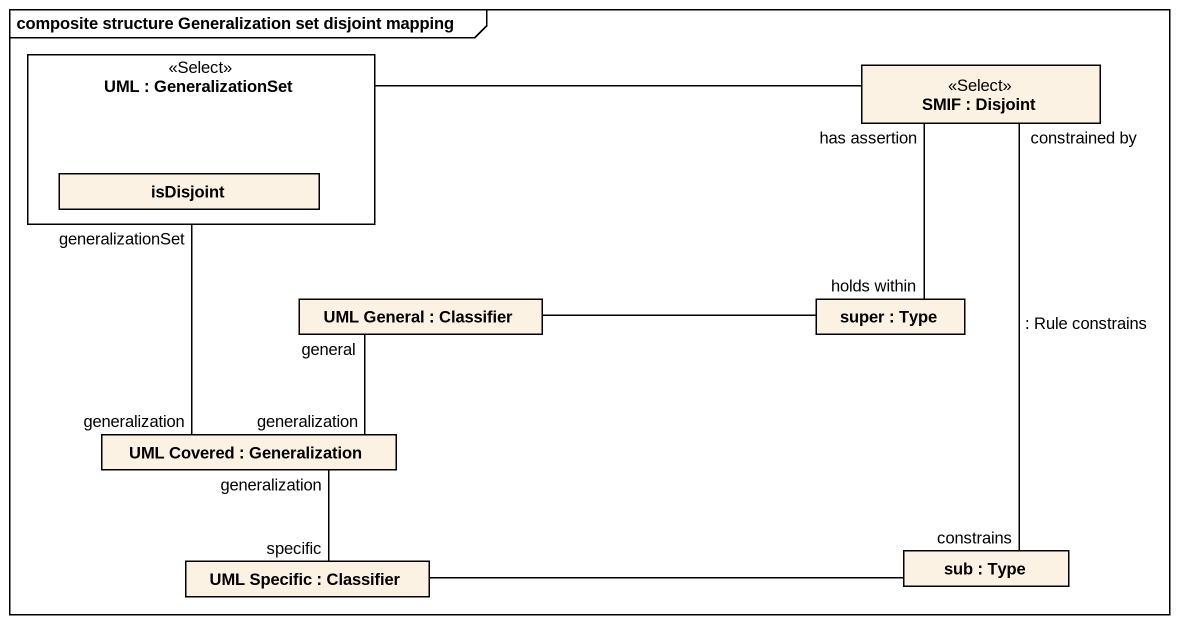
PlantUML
@startuml
mainframe composite structure Generalization set disjoint mapping
rectangle "UML : GeneralizationSet" as UML <<Select>> {
  rectangle isDisjoint
}
rectangle "SMIF : Disjoint" as SMIF <<Select>>
rectangle "UML General : Classifier" as UML_General
rectangle "super : Type" as super
rectangle "UML Covered : Generalization" as UML_Covered
rectangle "sub : Type" as sub
rectangle "UML Specific : Classifier" as UML_Specific
UML -right- SMIF
UML "generalizationSet" -- "generalization" UML_Covered
SMIF "has assertion" -- "holds within" super
UML_General -right- super
UML_General "general" -- "generalization" UML_Covered
UML_Covered "generalization" -- "specific" UML_Specific
sub "constrains" -up- "constrained by" SMIF : : Rule constrains
UML_Specific -right- sub
@enduml
